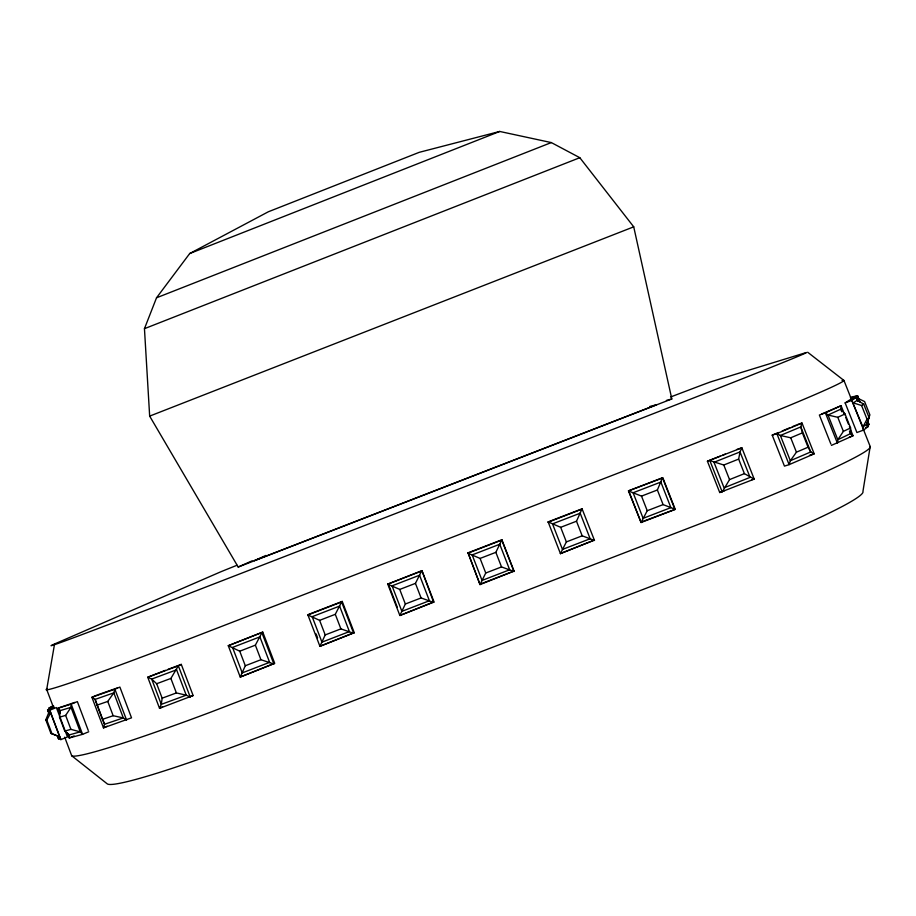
<?xml version="1.0" encoding="UTF-8"?>
<svg xmlns="http://www.w3.org/2000/svg" width="916" height="916" viewBox="0 0 916 916"><rect width="100%" height="100%" fill="white"/><g stroke="black" fill="none" stroke-linecap="round" stroke-linejoin="round"><path stroke-width="1.37" d="M821.789 413.929L841.083 405.708L840.751 409.189L845.021 413.952L850.586 427.944L850.472 433.646L853.025 435.764L831.407 445.394M74.7 702.412L57.983 708.171L60.261 710.587L59.529 717.194L64.761 731.082L69.421 734.861L69.238 737.987L82.589 734.346L88.749 731.747M514.036 571.069L480.03 584.591L468.053 552.829L501.876 539.764L514.036 571.069L481.495 583.618M165.349 670.34L147.739 677.233L151.69 679.077L156.659 683.725L162.155 698.187L161.296 704.37L159.544 708.331L193.127 695.53L181.276 664.386L168.006 669.344M807.672 352.236L843.945 380.461L870.2 446.516L862.929 491.48A182.925 13.248 -20.8 0 1 703.935 566.077L255.575 738.353A181.86 13.019 -21.6 0 1 107.275 783.878L71.711 755.757L64.704 737.197M54.513 644.28L46.693 689.485L53.7 708.034M751.624 479.698L754.2 479.102L719.736 492.533L707.415 461.217L741.857 447.81L754.2 479.102L744.399 473.641L738.651 459.088L740.025 451.92L741.857 447.81L736.773 449.516M501.876 539.764L495.854 552.337L480.087 558.428L467.858 553.195L501.785 540.096L513.979 571.504L501.521 566.924L485.743 573.015L480.03 584.591L468.053 552.829M867.509 421.875L869.891 414.879L864.601 401.563L858.2 398.471L857.571 395.723L850.38 397.292M863.57 430.073L862.895 426.982L866.57 424.211L869.101 417.673L863.685 404.059L857.101 400.395L856.449 397.384L849.911 399.834L845.147 402.903L856.918 432.535L863.57 430.073L868.082 426.638L866.49 422.642M144.453 328.672L156.522 297.803L189.704 253.537L268.331 211.779L419.219 152.331L499.724 131.457L551.306 142.575L579.805 157.701L633.723 226.836L671.806 398.964L238.194 567.027L149.663 416.116L144.453 328.672L579.805 157.701M49.052 713.793L47.563 709.831L49.796 710.186L56.38 707.564L67.475 736.968L60.903 739.601L59.632 736.785L50.895 733.35L45.8 719.85L48.788 712.579L47.563 709.831L54.055 707.255M262.766 632.109L228.279 645.711L239.74 651.196L245.305 665.749L240.232 677.038L228.279 645.711L262.766 632.109L274.72 663.333L240.232 677.038L273.426 663.825M640.731 522.235L675.241 509.342L663.104 504.601L657.379 489.991L662.474 477.751L628.456 490.884L641.086 522.509L675.241 509.342L662.898 477.877L628.456 490.884M342.229 601.411L341.622 601.949L353.679 633.3L340.889 628.88L325.214 634.925L319.924 646.307L307.902 614.968L308.612 614.396L342.229 601.411L354.252 632.67L319.924 646.307L354.252 632.67M576.496 521.215L582.061 508.804L548.134 521.902L560.672 527.318L576.496 521.215L582.187 535.814L594.495 540.463L582.061 508.804M421.933 570.634L433.715 602.442L421.085 597.953L405.353 604.01L399.857 615.495L387.754 584.133L421.933 570.634L434.024 601.915L399.857 615.495L432.73 602.419M399.731 589.435L415.452 583.366L421.589 571.069L387.754 584.133L399.731 589.435L405.353 604.01M582.187 535.814L566.374 541.917L560.432 553.596L548.134 521.902M319.615 620.361L335.29 614.315L341.622 601.949L307.902 614.968L319.615 620.361L325.214 634.925M48.788 712.579L50.62 712.888L59.632 736.785L51.949 733.67L46.819 720.079L50.62 712.888L49.796 710.186L60.903 739.601L58.51 738.846L57.513 736.212M869.101 417.673L867.028 419.207L862.895 426.982L851.777 400.418L845.147 402.903M663.104 504.601L647.234 510.727L641.086 522.509L628.765 491.056L641.509 496.117L657.379 489.991M239.74 651.196L255.369 645.162L261.907 632.727L273.895 664.054L260.934 659.715L245.305 665.749M156.659 683.725L170.88 678.435L178.345 665.806L181.276 664.386M59.529 717.194L65.643 715.385L71.001 707.347L71.185 704.152L77.356 701.599L88.245 730.43M744.399 473.641L729.537 479.606L722.22 491.972L709.843 460.565L723.789 465.019L738.651 459.088M850.586 427.944L843.373 431.379L837.808 439.737L837.464 443.287L825.396 412.864L841.083 405.708L844.724 414.856M97.085 705.125L102.466 719.358L113.16 715.717L123.305 717.915L126.58 720.068L114.889 689.21L91.909 697.282L95.127 699.389L97.085 705.125L107.756 701.427L113.813 692.851L114.889 689.21L119.87 687.057L131.526 717.835L103.474 727.854L91.909 697.282L96.89 695.13M772.211 435.134L776.848 433.589L789.123 464.641L814.198 453.844L810.729 451.966L808.061 447.214L796.428 452.183L790.336 460.725L789.123 464.641L784.451 466.118L772.211 435.134L778.486 432.512M857.101 400.395L853.323 402.891L861.578 405.502L863.685 404.059M851.777 400.418L856.449 397.384L858.04 401.368M53.3 705.618L48.777 708.16L53.781 706.225M162.521 706.797L159.544 708.331L147.739 677.233L178.345 665.806L190.23 697.042L186.234 695.187L176.387 692.931L162.155 698.187M830.892 444.077L819.373 415.028L825.396 412.864L828.007 415.028L837.785 417.307L845.021 413.952M107.195 726.182L103.474 727.854L104.538 724.27L95.127 699.389L113.813 692.851L123.305 717.915L104.538 724.27L102.466 719.358M265.983 555.44L254.247 560.684L656.635 404.723L649.719 406.509M238.194 567.027L252.209 560.798M74.127 735.926L69.238 737.987L67.28 732.8M809.492 455.332L814.198 453.844L802.004 423.055L776.848 433.589L780.363 435.489L790.726 437.791L802.382 432.879L800.802 426.913L802.004 423.055L797.332 424.623M782.253 430.932L789.798 427.783M792.306 426.73L796.073 425.15M719.736 492.533L724.842 490.472M707.415 461.217L720.171 456.134M722.724 455.115L725.277 454.096M189.704 253.537L499.724 131.457M156.522 297.803L551.306 142.575M149.663 416.116L633.723 226.836M851.124 398.208L857.571 395.723L860.181 402.273M548.192 522.177L582.221 509.033M866.456 425.551L869.032 424.555L867.475 420.627M865.46 427.6L868.082 426.638L866.57 424.211M189.131 697.007L193.127 695.53M98.172 694.683L117.317 687.95M849.418 437.024L853.025 435.764L849.395 426.627M60.261 710.587L71.001 707.347L80.264 731.861L82.589 734.346L71.185 704.152L57.983 708.171L59.941 713.358M64.761 731.082L70.91 729.354L80.264 731.861L69.421 734.861M666.401 400.429L671.806 398.964M866.628 424.646L869.032 424.555L868.013 422.768M842.044 380.472L843.945 380.461A205.493 5.267 -21.1 0 1 689.267 445.623L183.841 641.017A204.302 5.175 -21.4 0 1 47.357 688.488M45.8 719.85L46.819 720.079M50.895 733.35L51.949 733.67M861.578 405.502L867.028 419.207M845.754 417.478L848.353 424.005M841.77 411.765L840.751 409.189L828.007 415.028L837.808 439.737L850.472 433.646L849.441 431.07M837.785 417.307L843.373 431.379M802.382 432.879L808.061 447.214M790.726 437.791L796.428 452.183M723.789 465.019L729.537 479.606M662.474 477.751L674.268 507.796M641.509 496.117L647.234 510.727M560.672 527.318L566.374 541.917M495.854 552.337L501.521 566.924M480.087 558.428L485.743 573.015M415.452 583.366L421.085 597.953M388.212 583.664L397.258 607.113M335.29 614.315L340.889 628.88M316.112 633.929L317.6 637.834M255.369 645.162L260.934 659.715M170.88 678.435L176.387 692.931M107.756 701.427L113.16 715.717M65.643 715.385L70.91 729.354M57.697 736.201L58.51 738.846M71.711 755.757A204.6 11.267 -21.5 0 0 210.898 712.076L717.377 517.059A205.791 11.473 -20.9 0 0 870.2 446.516M670.592 396.994A119.653 0.698 -21.2 0 1 712.121 381.434L806.298 352.534A182.364 1.626 -21.2 0 1 645.311 416.791L198.875 589.755A181.311 1.592 -21.3 0 1 58.406 642.322L219.027 572.557A118.943 0.698 -21.2 0 1 237.004 565.264M810.729 451.966L790.336 460.725L780.363 435.489L800.802 426.913L810.729 451.966M750.067 477.373L724.064 487.827L713.999 462.294L740.025 451.92L750.067 477.373M259.881 636.872L232.538 647.429L242.259 672.894L269.625 662.337L259.881 636.872M339.596 606.094L312.173 616.686L321.951 642.162L349.397 631.582L339.596 606.094M419.551 575.225L392.048 585.839L401.884 611.35L429.409 600.736L419.551 575.225M499.747 544.253L472.164 554.913L482.056 580.435L509.662 569.786L499.747 544.253M580.183 513.2L552.508 523.883L562.47 549.428L590.156 538.757L580.183 513.2M660.86 482.056L633.105 492.762L643.124 518.33L670.89 507.624L660.86 482.056M594.289 540.131L560.432 553.596L594.289 540.131M176.582 669.791L151.69 679.077L161.296 704.37L186.234 695.187L176.582 669.791"/></g></svg>
